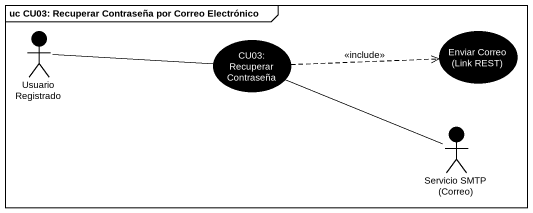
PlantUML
@startuml
mainframe uc CU03: Recuperar Contraseña por Correo Electrónico
actor "Usuario Registrado" as Usuario_Registrado #000000
usecase "CU03: Recuperar Contraseña" as CU03_Recuperar_Contraseña #000000
usecase "Enviar Correo (Link REST)" as Enviar_Correo_Link_REST #000000
actor "Servicio SMTP (Correo)" as Servicio_SMTP_Correo #000000
Usuario_Registrado -right- CU03_Recuperar_Contraseña
CU03_Recuperar_Contraseña .right.> Enviar_Correo_Link_REST : <<include>>
CU03_Recuperar_Contraseña -right- Servicio_SMTP_Correo
@enduml
